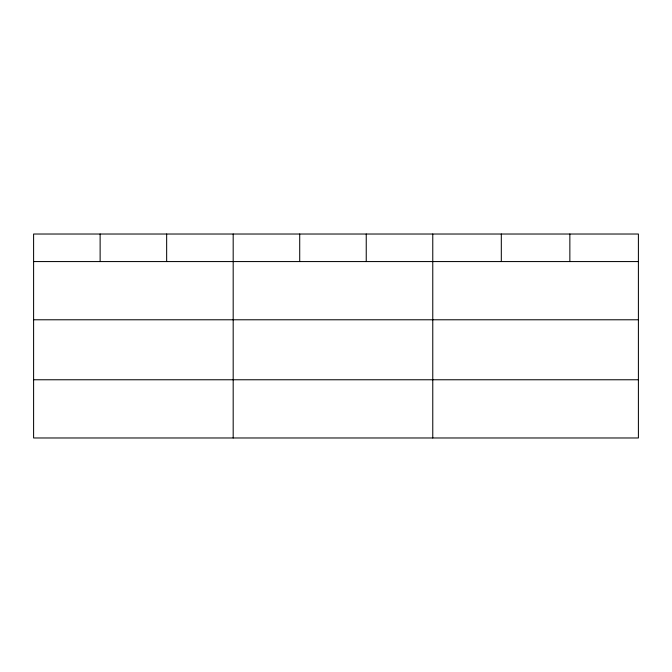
<?xml version="1.0" encoding="UTF-8"?>
<svg xmlns="http://www.w3.org/2000/svg" width="672" height="672" viewBox="0 0 672 672"><rect width="100%" height="100%" fill="white"/><g stroke="black" fill="none" stroke-linecap="round" stroke-linejoin="round"><path stroke-width="1.01" d="M638.4 319.78L638.4 234.024L33.6 234.024L33.6 437.976L638.4 437.976L638.4 319.78L33.6 319.78M33.6 261.568L638.4 261.568M33.6 379.764L638.4 379.764M569.856 234.024L569.856 261.568M501.312 234.024L501.312 261.568M432.768 234.024L432.768 437.976M366.24 234.024L366.24 261.568M299.712 234.024L299.712 261.568M233.184 234.024L233.184 437.976M166.656 234.024L166.656 261.568M100.128 234.024L100.128 261.568"/></g></svg>
